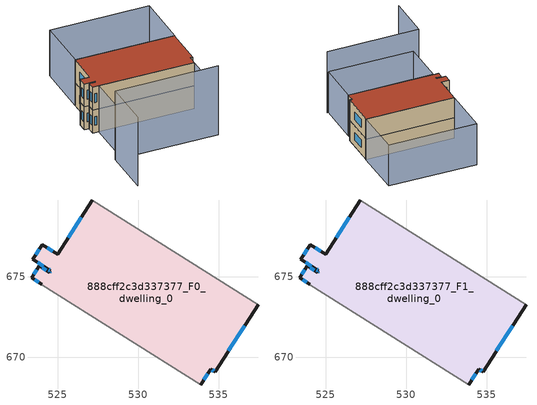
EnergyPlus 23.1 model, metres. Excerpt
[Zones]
888cff2c3d337377_F0_dwelling_0
 floor ground (EU_floor_Construction): 537.44,673.28 534.78,669.1 534.51,669.28 533.89,668.31 524.01,674.51 524.03,674.54 523.38,674.95 523.85,675.68 524.49,675.27 524.56,675.38 524.43,675.47 523.46,676.09 524.05,677.01 525.01,676.39 527.15,679.74 z0
 wall outside (EU_wall_Construction): 527.15,679.74 525.01,676.39 524.05,677.01 523.46,676.09 524.43,675.47 524.56,675.38 524.49,675.27 523.85,675.68 523.38,674.95 524.03,674.54 / 533.89,668.31 534.51,669.28 534.78,669.1 537.44,673.28 z0:3
 wall adiabatic (EU_wall_Construction): 537.44,673.28 527.15,679.74 / 524.03,674.54 524.01,674.51 533.89,668.31 z0:3
 window (EU_Window_Construction): 524.47,675.44 524.52,675.41 / 523.76,675.89 524.13,675.66 / 523.86,676.72 523.64,676.37 / 524.71,676.58 524.35,676.81 / 526.48,678.7 525.68,677.43 / 535.61,670.4 536.61,671.98 / 534.59,669.22 534.69,669.16 / 534.08,668.61 534.31,668.98 / 523.58,674.82 523.83,674.67 / 523.7,675.45 523.53,675.18 / 524.29,675.4 524.05,675.55 / 524.54,675.35 524.51,675.31 z0.93:2.07
888cff2c3d337377_F1_dwelling_0
 floor to 888cff2c3d337377_F0_dwelling_0 (EU_floor_Construction): 537.44,673.28 534.78,669.1 534.5,669.28 533.89,668.31 524.01,674.51 524.03,674.54 523.38,674.95 523.85,675.68 524.49,675.27 524.56,675.38 524.43,675.47 523.46,676.09 524.04,677.01 525.01,676.39 527.15,679.74 z3
 wall outside (EU_wall_Construction): 527.15,679.74 525.01,676.39 524.05,677.01 523.46,676.09 524.43,675.47 524.56,675.38 524.49,675.27 523.85,675.68 523.38,674.95 524.03,674.54 / 533.89,668.31 534.51,669.28 534.78,669.1 537.44,673.28 z3:6
 wall adiabatic (EU_wall_Construction): 537.44,673.28 527.15,679.74 / 524.03,674.54 524.01,674.51 533.89,668.31 z3:6
 window (EU_Window_Construction): 524.47,675.44 524.52,675.41 / 523.76,675.89 524.13,675.66 / 523.86,676.72 523.64,676.37 / 524.71,676.58 524.35,676.81 / 526.48,678.7 525.68,677.43 / 535.61,670.4 536.61,671.98 / 534.59,669.22 534.69,669.16 / 534.08,668.61 534.31,668.98 / 523.58,674.82 523.83,674.67 / 523.7,675.45 523.53,675.18 / 524.29,675.4 524.05,675.55 / 524.54,675.35 524.51,675.31 z3.93:5.07
 roof outside (EU_roof_Construction): 534.78,669.1 537.44,673.28 527.15,679.74 525.01,676.39 524.05,677.01 523.46,676.09 524.43,675.47 524.56,675.38 524.49,675.27 523.85,675.68 523.38,674.95 524.03,674.54 524.01,674.51 533.89,668.31 534.51,669.28 z6
shading: 516.82,664.63 520.06,669.8 / 520.06,669.8 530.79,663.07 z0:9; 530.65,663.15 520.74,669.37 / 520.74,669.37 523.98,674.54 / 523.98,674.54 533.89,668.31 / 533.89,668.31 530.65,663.15 / 537.48,673.26 527.15,679.74 / 527.15,679.74 530.79,685.55 / 530.79,685.55 541.12,679.07 / 541.12,679.07 537.48,673.26 z0:6
[Building]
EU S2 Campaign: North Axis=0; Terrain=City; Solar Distribution=FullExterior
[Site:Location]
Montreal-Trudeau.Intl.AP: Latitude=45.4667; Longitude=-73.75; Time Zone=-5; Elevation=36
[SizingPeriod:WeatherFileDays]
AnnualSizingPeriod: Begin Month=1; Begin Day of Month=1; End Month=12; End Day of Month=31; Day of Week for Start Day=Monday; Use Weather File Daylight Saving Period=No; Use Weather File Rain and Snow Indicators=No
[MATERIAL]
EU_InternalMass_Material: Roughness=MediumRough; Thickness=0.1; Conductivity=1; Density=1800; Specific Heat=900; Thermal Absorptance=0.9; Solar Absorptance=0.7; Visible Absorptance=0.7
[MATERIAL:NOMASS] Roughness=MediumRough; Thermal Absorptance=0.9; Solar Absorptance=0.7; Visible Absorptance=0.7
Name | Thermal Resistance
EU_wall_NoMass; EU_floor_NoMass | 1.36485
EU_roof_NoMass | 2.55992
[WINDOWMATERIAL:SIMPLEGLAZINGSYSTEM]
EU_Window_SimpleGlazing: UFactor=3.92339; Solar Heat Gain Coefficient=0.8; Visible Transmittance=0.8
[CONSTRUCTION]
EU_wall_Construction: EU_wall_NoMass
EU_roof_Construction: EU_roof_NoMass
EU_floor_Construction: EU_floor_NoMass
EU_Window_Construction: EU_Window_SimpleGlazing
EU_InternalMass_Construction: EU_InternalMass_Material
[ZONE] Type=1; Multiplier=1; Ceiling Height=autocalculate; Floor Area=autocalculate; Part of Total Floor Area=Yes
Name | Volume
888cff2c3d337377_F0_dwelling_0 | 226.371
888cff2c3d337377_F1_dwelling_0 | 226.369
[INTERNALMASS] Construction=EU_InternalMass_Construction; Surface Area=75.457
Name | Zone or ZoneList
888cff2c3d337377_F0_dwelling_0_EU_InternalMass | 888cff2c3d337377_F0_dwelling_0
888cff2c3d337377_F1_dwelling_0_EU_InternalMass | 888cff2c3d337377_F1_dwelling_0
[OTHEREQUIPMENT] Fuel Type=Electricity; Design Level Calculation Method=Watts/Area; Power per Zone Floor Area=1; Fraction Latent=0; Fraction Radiant=0; Fraction Lost=0; Carbon Dioxide Generation Rate=0; EndUse Subcategory=EU_Step8_InternalGains
Name | Zone or ZoneList or Space or SpaceList | Schedule
EU_Step8_InternalGain_888cff2c3d337377_F0_dwelling_0_f000 | 888cff2c3d337377_F0_dwelling_0 | EU_Step8_GainSchedule_888cff2c3d337377_F0_dwelling_0_f000
EU_Step8_InternalGain_888cff2c3d337377_F1_dwelling_0_f000 | 888cff2c3d337377_F1_dwelling_0 | EU_Step8_GainSchedule_888cff2c3d337377_F1_dwelling_0_f000
[ZONEVENTILATION:DESIGNFLOWRATE] Schedule=EU_AlwaysOn; Design Flow Rate Calculation Method=AirChanges/Hour; Air Changes per Hour=0.860309; Ventilation Type=Natural; Fan Pressure Rise=0; Fan Total Efficiency=1; Constant Term Coefficient=1; Temperature Term Coefficient=0; Velocity Term Coefficient=0; Velocity Squared Term Coefficient=0; Minimum Indoor Temperature=-100; Maximum Indoor Temperature=100; Delta Temperature=-100; Minimum Outdoor Temperature=-100; Maximum Outdoor Temperature=100; Maximum Wind Speed=40
Name | Zone or ZoneList or Space or SpaceList
EU_ConstantAir_888cff2c3d337377_F0_dwelling_0 | 888cff2c3d337377_F0_dwelling_0
EU_ConstantAir_888cff2c3d337377_F1_dwelling_0 | 888cff2c3d337377_F1_dwelling_0
[HVACTEMPLATE:THERMOSTAT] Constant Heating Setpoint=20; Constant Cooling Setpoint=50
EU_HeatOnly_888cff2c3d337377_F0_dwelling_0; EU_HeatOnly_888cff2c3d337377_F1_dwelling_0
[HVACTEMPLATE:ZONE:IDEALLOADSAIRSYSTEM] System Availability Schedule=EU_AlwaysOn; Maximum Heating Supply Air Temperature=50; Minimum Cooling Supply Air Temperature=13; Maximum Heating Supply Air Humidity Ratio=0.0156; Minimum Cooling Supply Air Humidity Ratio=0.0077; Heating Limit=NoLimit; Cooling Limit=NoLimit; Heating Availability Schedule=EU_AlwaysOn; Cooling Availability Schedule=EU_CoolingOff; Dehumidification Control Type=ConstantSensibleHeatRatio; Cooling Sensible Heat Ratio=0.7; Dehumidification Setpoint=60; Humidification Control Type=None; Humidification Setpoint=30; Outdoor Air Method=None; Outdoor Air Flow Rate per Person=0.00944; Outdoor Air Flow Rate per Zone Floor Area=0; Outdoor Air Flow Rate per Zone=0; Demand Controlled Ventilation Type=None; Outdoor Air Economizer Type=NoEconomizer; Heat Recovery Type=None; Sensible Heat Recovery Effectiveness=0.7; Latent Heat Recovery Effectiveness=0.65
Name | Template Thermostat
888cff2c3d337377_F0_dwelling_0 | EU_HeatOnly_888cff2c3d337377_F0_dwelling_0
888cff2c3d337377_F1_dwelling_0 | EU_HeatOnly_888cff2c3d337377_F1_dwelling_0
[SIZING:ZONE] Zone Cooling Design Supply Air Temperature Input Method=SupplyAirTemperature; Zone Cooling Design Supply Air Temperature=13; Zone Heating Design Supply Air Temperature Input Method=SupplyAirTemperature; Zone Heating Design Supply Air Temperature=50; Zone Cooling Design Supply Air Humidity Ratio=0.008; Zone Heating Design Supply Air Humidity Ratio=0.008; Cooling Design Air Flow Method=DesignDay; Cooling Design Air Flow Rate=0; Cooling Minimum Air Flow per Zone Floor Area=0.000762; Cooling Minimum Air Flow=0; Cooling Minimum Air Flow Fraction=0.2; Heating Design Air Flow Method=DesignDay; Heating Design Air Flow Rate=0; Heating Maximum Air Flow per Zone Floor Area=0.002032; Heating Maximum Air Flow=0.141576; Heating Maximum Air Flow Fraction=0.3; Account for Dedicated Outdoor Air System=No; Dedicated Outdoor Air System Control Strategy=NeutralSupplyAir; Dedicated Outdoor Air Low Setpoint Temperature for Design=autosize; Dedicated Outdoor Air High Setpoint Temperature for Design=autosize; Zone Load Sizing Method=Sensible Load Only No Latent Load; Zone Latent Cooling Design Supply Air Humidity Ratio Input Method=HumidityRatioDifference; Zone Cooling Design Supply Air Humidity Ratio Difference=0.005; Zone Latent Heating Design Supply Air Humidity Ratio Input Method=HumidityRatioDifference; Zone Humidification Design Supply Air Humidity Ratio Difference=0.005
888cff2c3d337377_F0_dwelling_0; 888cff2c3d337377_F1_dwelling_0
[SCHEDULE:CONSTANT]
Name | Hourly Value
EU_AlwaysOn | 1
EU_CoolingOff | 0
[SCHEDULE:FILE] Column Number=1; Rows to Skip at Top=0; Number of Hours of Data=8760; Column Separator=Comma; Interpolate to Timestep=No; Minutes per Item=60; Adjust Schedule for Daylight Savings=Yes
Name | File
EU_Step8_GainSchedule_888cff2c3d337377_F0_dwelling_0_f000 | ../../schedules/888cff2c3d337377/888cff2c3d337377_F0_dwelling_0_f000_gain.csv
EU_Step8_GainSchedule_888cff2c3d337377_F1_dwelling_0_f000 | ../../schedules/888cff2c3d337377/888cff2c3d337377_F1_dwelling_0_f000_gain.csv
